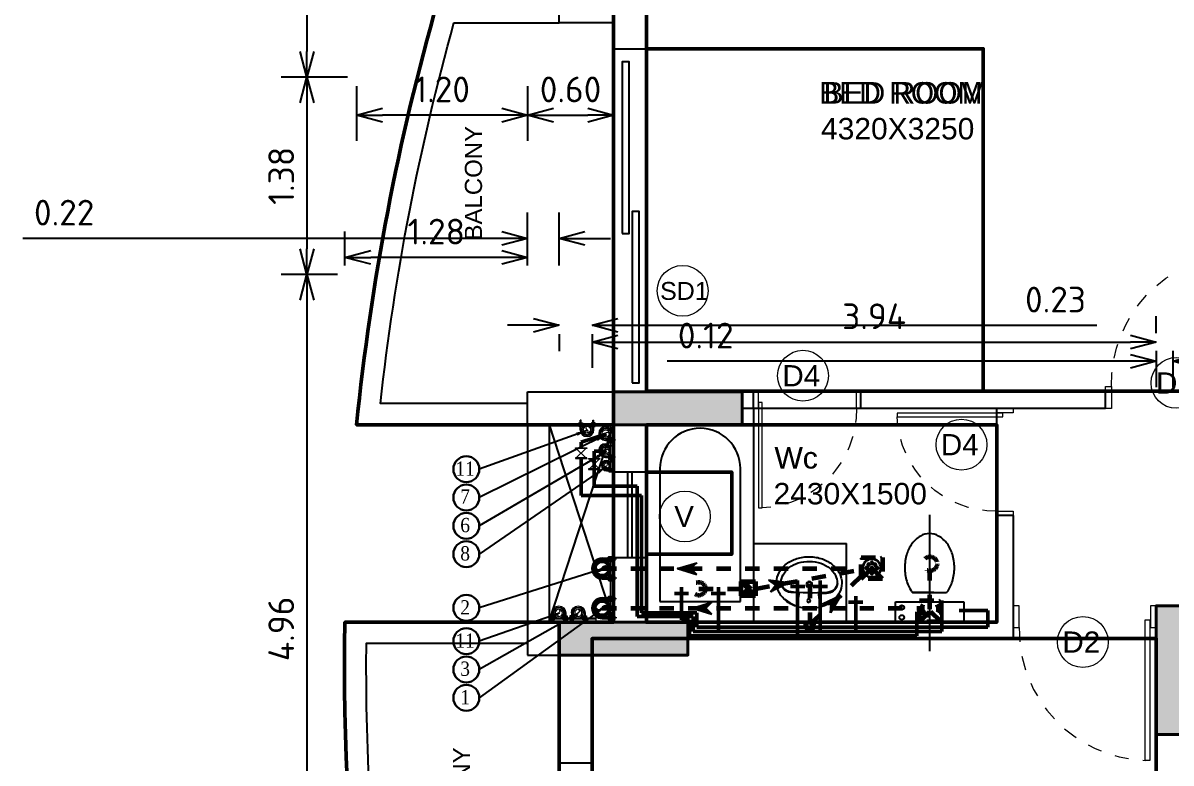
# Model space of a CAD drawing. Header units: inches. Extents: x 0 to 429, y 0 to 146.
# Drawn here: x 183.76 to 191.79, y 102.99 to 108.16 of the extents above; entities that cross this region are included whole.
import ezdxf
from ezdxf.enums import TextEntityAlignment as Align

# ---------------------------------------------------------------- set-up
doc = ezdxf.new("R2010")
doc.units = ezdxf.units.IN
doc.header["$MEASUREMENT"] = 0
doc.linetypes.add('Xr-4BHK-A-B-Ground-Sub$0$HIDDEN', pattern=[0.375, 0.25, -0.125])
doc.layers.get('DEFPOINTS').update_dxf_attribs({"lineweight": 18})
for name, color, linetype, lineweight in [('FLOOR-GROUND', 7, 'Continuous', 50), ('XR-4BHK-A-B-GROUND-SUB$0$1PL-SHAFT-PIPE-TEXT-50', 213, 'Continuous', 30), ('XR-4BHK-A-B-GROUND-SUB$0$DOOR', 34, 'Continuous', 20), ('XR-4BHK-A-B-GROUND-SUB$0$TOWER-COL', 1, 'Continuous', 40), ('XR-4BHK-A-B-GROUND-SUB$0$TOWER-COL-HATCH', 9, 'Continuous', 5)]:
    doc.layers.add(name, color=color, linetype=linetype, lineweight=lineweight)
doc.layers.add('XR-4BHK-A-B-GROUND-SUB$0$1PL-SHAFT-PIPE', color=7, linetype='Continuous')
doc.layers.add('XR-4BHK-A-B-GROUND-SUB$0$SEWERARE LINE', color=7, linetype='Continuous', lineweight=35, true_color=0xca2d12)
doc.layers.add('XR-4BHK-A-B-GROUND-SUB$0$WATER SUPPLAY', color=7, linetype='Continuous', lineweight=0, true_color=0x00f000)
doc.styles.add('Sanvi Common', font='isocpeur.ttf')
doc.styles.add('Xr-4BHK-A-B-Ground-Sub$0$$0$DIM', font='arial.ttf', dxfattribs={"height": 4})
doc.styles.add('Xr-4BHK-A-B-Ground-Sub$0$$1$Standard', font='arial.ttf')
doc.styles.add('Xr-4BHK-A-B-Ground-Sub$0$DIM', font='arial.ttf')
doc.styles.add('Xr-4BHK-A-B-Ground-Sub$0$Standard', font='ARIALN.TTF')
doc.styles.add('Xr-4BHK-A-B-Ground-Sub$0$TIMES-ROMAN', font='times.ttf', dxfattribs={"width": 0.9})
doc.styles.add('Xr-4BHK-A-B-Typical-Sub$0$DIM', font='arial.ttf')
doc.dimstyles.new('Sanvi Common', dxfattribs={"dimtxt": 0.18, "dimasz": 0.18, "dimexe": 0.18, "dimexo": 0.0625, "dimgap": 0.09, "dimtad": 1, "dimzin": 0, "dimdsep": 46, "dimtxsty": 'Sanvi Common', "dimblk": 'OPEN30', "dimcen": 0.09, "dimclrd": 68, "dimclre": 68, "dimclrt": 40, "dimadec": 0, "dimazin": 0, "dimtfac": 1, "dimtofl": 0, "dimtmove": 0, "dimatfit": 3, "dimldrblk": 'OPEN30', "dimfxl": 1, "dimtolj": 1, "dimtzin": 0, "dimarcsym": 0})
doc.dimstyles.new('Xr-4BHK-A-B-Ground-Sub$0$DIM 75', dxfattribs={"dimtxt": 75, "dimasz": 75, "dimexe": 0.18, "dimexo": 0.0625, "dimgap": 0.09, "dimtad": 0, "dimtih": 1, "dimtoh": 1, "dimdec": 0, "dimzin": 0, "dimdsep": 46, "dimtxsty": 'Xr-4BHK-A-B-Ground-Sub$0$Standard', "dimcen": 0.09, "dimclrd": 256, "dimclre": 256, "dimclrt": 256, "dimadec": 0, "dimazin": 0, "dimtfac": 1, "dimtdec": 0, "dimtofl": 0, "dimtmove": 0, "dimatfit": 3, "dimfxl": 1, "dimtolj": 1, "dimtzin": 0, "dimarcsym": 0})

# ---------------------------------------------------------------- blocks, each defined once
blk = doc.blocks.new('Xr-4BHK-A-B-Ground-Sub$0$basin6')
blk.add_lwpolyline([(285, -227, 0.120605), (265, -143, 0.10507), (202, -67, 0.088649), (113, -18, 0.079738), (1, 0, 0.079738), (-111, -18, 0.088649), (-201, -66, 0.10507), (-264, -142, 0.120605), (-285, -226, 0.120605), (-264, -310, 0.10507), (-202, -387, 0.088649), (-112, -435, 0.079738), (0, -453, 0.079738), (112, -436, 0.088649), (201, -387, 0.10507), (265, -311, 0.120605)], format="xyb", close=True)
for points in [[(-210, -80, -0.016805), (-198, -70, -0.092161), (-106, -21, -0.435128), (-100, -25), (-85, -124, -0.44775), (-92, -134, 0.015365), (-179, -141, 0.272514), (-249, -216, 0.272514)], [(210, -80, 0.016805), (198, -70, 0.092161), (107, -21, 0.435128), (100, -25), (86, -124, 0.396344), (97, -135, -0.011856), (170, -140, -0.340407), (250, -227)], [(-244, -217, 0.017243), (-245, -226, 0.120605), (-229, -292, 0.10507), (-177, -355, 0.088649), (-99, -397, 0.079738), (0, -413, 0.079738), (99, -398, 0.088649), (177, -356, 0.10507), (229, -293, 0.120605), (245, -227, 0.120605)]]:
    blk.add_lwpolyline(points, format="xyb")
for centre, radius in [((0, -69), 14.5), ((1, -209), 26.4), ((1, -209), 21)]:
    blk.add_circle(centre, radius)
for centre, radius, start, end in [((-151, -238), 95.4, 106.2953, 167.2703), ((-3, -1750), 1614, 84.2769, 96.2123), ((155, -235), 90.2, 4.8775, 88.7186)]:
    blk.add_arc(centre, radius, start, end)
blk = doc.blocks.new('Xr-4BHK-A-B-Ground-Sub$0$1111')
for p, q in [((-6719.3, 24832.2), (-6719.3, 24832.2)), ((-6770.3, 24610.7), (-7008.8, 24610.7)), ((-6918.9, 24610.7), (-6770.3, 24610.7)), ((-7128.5, 24545.5), (-7128.5, 24404.3)), ((-6650.6, 24545.5), (-7128.5, 24545.5)), ((-6650.6, 24404.3), (-6650.6, 24545.5)), ((-7128.5, 24404.3), (-6650.6, 24404.3)), ((-6849.6, 24404.3), (-6849.6, 24404.3)), ((-6703, 24404.3), (-6703, 24404.3))]:
    blk.add_line(p, q)
at = {"extrusion": (0, 0, -1)}
for centre, major_axis, ratio, start_param, end_param in [((-6859.2, 24842), (-134, 134), 1, 6.126583, 6.550859), ((-6889.6, 24895.3), (90.6, 90.6), 1, -1.303122, -0.785398), ((-6889.6, 24895.3), (-90.6, 90.6), 1, 0.785398, 1.303122), ((-6919.9, 24842), (134, 134), 1, -0.267674, 0.156602), ((-6811.4, 24807.2), (175.8, 175.8), 1, 4.219591, 4.555787), ((-6967.7, 24807.2), (-175.8, 175.8), 1, 1.727398, 2.063595), ((-6735.9, 24784.5), (231.5, 231.5), 1, 3.926991, 4.219591), ((-7043.2, 24784.5), (231.5, 231.5), 1, 0.492798, 0.785398), ((-6735.9, 24784.5), (-231.5, 231.5), 1, 5.205187, 5.497787), ((-7043.2, 24784.5), (231.5, 231.5), 1, 0.785398, 1.077998), ((-6811.4, 24761.7), (-175.8, 175.8), 1, 4.868991, 5.205187), ((-6967.7, 24761.7), (-231.2, 91.4), 0.988951, 3.056609, 3.421062), ((-6859.2, 24726.9), (-134, 134), 1, 4.837165, 4.868991), ((-6694.7, 24507), (-11.5, 11.5), 1, 3.141593, 9.424778), ((-6694.7, 24437.2), (11.5, 11.5), 1, 1.570796326805002, 7.853981633984588)]:
    blk.add_ellipse(centre, major_axis=major_axis, ratio=ratio, start_param=start_param, end_param=end_param, dxfattribs=at)
blk = doc.blocks.new('Xr-4BHK-A-B-Ground-Sub$0$d-750')
at = {"layer": 'XR-4BHK-A-B-GROUND-SUB$0$DOOR'}
for p, q in [((0, 718.7), (0, 750)), ((0, 750), (115, 750)), ((115, 750), (115, 718.7)), ((115, 718.7), (0, 718.7)), ((0, 0), (0, 31.2)), ((0, 31.2), (115, 31.2)), ((115, 31.2), (115, 0)), ((115, 0), (0, 0))]:
    blk.add_line(p, q, dxfattribs=at)
blk.add_lwpolyline([(73.9, 34.2), (811.3, 34.2), (811.3, 59.2), (73.9, 59.2)], close=True, dxfattribs=at)
at = {"layer": 'XR-4BHK-A-B-GROUND-SUB$0$DOOR', "color": 8, "linetype": 'Xr-4BHK-A-B-Ground-Sub$0$HIDDEN', "extrusion": (0, 0, -1)}
blk.add_ellipse((125, 31.2), major_axis=(218.4, 652.1), ratio=0.99874, start_param=-0.33813, end_param=1.207251, dxfattribs=at)
blk = doc.blocks.new('Xr-4BHK-A-B-Ground-Sub$0$REV.CO.')
at = {"layer": 'XR-4BHK-A-B-GROUND-SUB$0$TOWER-COL-HATCH'}
for points in [[(451646.1, 14725.2), (451416.1, 14725.2), (451416.1, 15625.7), (451646.1, 15625.7)], [(448141.6, 15070.2), (448141.6, 14840.2), (447241.1, 14840.2), (447241.1, 15070.2)], [(448521.1, 13460.2), (447621.1, 13460.2), (447621.1, 13230.2), (448521.1, 13230.2)]]:
    blk.add_hatch(color=256, dxfattribs=at).paths.add_polyline_path(points)
at = {"layer": 'XR-4BHK-A-B-GROUND-SUB$0$TOWER-COL'}
for points in [[(451646.1, 15625.7), (451416.1, 15625.7), (451416.1, 14725.2), (451646.1, 14725.2)], [(447241.1, 15070.2), (447241.1, 14840.2), (448141.6, 14840.2), (448141.6, 15070.2)], [(447621.1, 13460.2), (447621.1, 13230.2), (448521.1, 13230.2), (448521.1, 13460.2)]]:
    blk.add_lwpolyline(points, close=True, dxfattribs=at)
blk = doc.blocks.new('Xr-4BHK-A-B-Ground-Sub$0$$0$DOOR NO')
at = {"lineweight": 0}
blk.add_circle((0, 0), 10, dxfattribs=at)
at = {"style": 'Xr-4BHK-A-B-Ground-Sub$0$$0$DIM'}
blk.add_attdef('X1', text='', height=9, dxfattribs=at).set_placement((0, 0), align=Align.MIDDLE_CENTER)
blk = doc.blocks.new('_Open30')
at = {"color": 0, "linetype": 'ByBlock', "lineweight": -2}
for p, q in [((-1, 0.268), (0, 0)), ((0, 0), (-1, -0.268)), ((0, 0), (-1, 0))]:
    blk.add_line(p, q, dxfattribs=at)
blk = doc.blocks.new('*D47')
at = {"color": 68, "lineweight": -2, "transparency": 16777216}
for p, q in [((187.3303, 106.046), (187.1503, 106.046)), ((187.9203, 106.046), (191.2683, 106.046)), ((187.5103, 105.9846), (187.5103, 105.866)), ((187.7403, 105.9846), (187.7403, 105.866))]:
    blk.add_line(p, q, dxfattribs=at)
at = {"layer": 'DEFPOINTS', "color": 0, "transparency": 16777216}
for p in [(187.5103, 106.0471), (187.7403, 106.0471), (187.7403, 106.046)]:
    blk.add_point(p, dxfattribs=at)
at = {"color": 68, "lineweight": -2, "transparency": 16777216, "xscale": 0.18, "yscale": 0.18, "zscale": 0.18}
blk.add_blockref('_Open30', (187.5103, 106.046), dxfattribs=at)
at = {"color": 68, "lineweight": -2, "transparency": 16777216, "xscale": 0.18, "yscale": 0.18, "zscale": 0.18, "rotation": 180}
blk.add_blockref('_Open30', (187.7403, 106.046), dxfattribs=at)
at = {"color": 40, "transparency": 16777216, "insert": (190.9803, 106.226), "char_height": 0.18, "attachment_point": 5, "style": 'Sanvi Common'}
blk.add_mtext('\\A1;0.23', dxfattribs=at)
blk = doc.blocks.new('*D48')
at = {"color": 68, "lineweight": -2, "transparency": 16777216}
for p, q in [((191.6853, 105.9914), (191.6853, 106.1089)), ((187.7403, 105.9846), (187.7403, 105.7489)), ((187.9203, 105.9289), (191.5053, 105.9289))]:
    blk.add_line(p, q, dxfattribs=at)
at = {"layer": 'DEFPOINTS', "color": 0, "transparency": 16777216}
for p in [(187.7403, 106.0471), (191.6853, 105.9289), (191.6853, 105.9289)]:
    blk.add_point(p, dxfattribs=at)
at = {"color": 68, "lineweight": -2, "transparency": 16777216, "xscale": 0.18, "yscale": 0.18, "zscale": 0.18, "rotation": 180}
blk.add_blockref('_Open30', (187.7403, 105.9289), dxfattribs=at)
at = {"color": 68, "lineweight": -2, "transparency": 16777216, "xscale": 0.18, "yscale": 0.18, "zscale": 0.18}
blk.add_blockref('_Open30', (191.6853, 105.9289), dxfattribs=at)
at = {"color": 40, "transparency": 16777216, "insert": (189.7128, 106.1089), "char_height": 0.18, "attachment_point": 5, "style": 'Sanvi Common'}
blk.add_mtext('\\A1;3.94', dxfattribs=at)
blk = doc.blocks.new('*D49')
at = {"color": 68, "lineweight": -2, "transparency": 16777216}
for p, q in [((191.6853, 105.8664), (191.6853, 105.6142)), ((191.8003, 105.8664), (191.8003, 105.6142)), ((191.5053, 105.7942), (188.2653, 105.7942)), ((191.9803, 105.7942), (192.1603, 105.7942))]:
    blk.add_line(p, q, dxfattribs=at)
at = {"layer": 'DEFPOINTS', "color": 0, "transparency": 16777216}
for p in [(191.6853, 105.9289), (191.8003, 105.9289), (191.8003, 105.7942)]:
    blk.add_point(p, dxfattribs=at)
at = {"color": 68, "lineweight": -2, "transparency": 16777216, "xscale": 0.18, "yscale": 0.18, "zscale": 0.18}
blk.add_blockref('_Open30', (191.6853, 105.7942), dxfattribs=at)
at = {"color": 68, "lineweight": -2, "transparency": 16777216, "xscale": 0.18, "yscale": 0.18, "zscale": 0.18, "rotation": 180}
blk.add_blockref('_Open30', (191.8003, 105.7942), dxfattribs=at)
at = {"color": 40, "transparency": 16777216, "insert": (188.5353, 105.9742), "char_height": 0.18, "attachment_point": 5, "style": 'Sanvi Common'}
blk.add_mtext('\\A1;0.12', dxfattribs=at)
blk = doc.blocks.new('*D71')
at = {"color": 68, "lineweight": -2, "transparency": 16777216}
for p, q in [((186.5988, 110.7415), (185.5678, 110.7415)), ((185.7478, 110.5615), (185.7478, 107.9615)), ((186.0322, 107.7815), (185.5678, 107.7815))]:
    blk.add_line(p, q, dxfattribs=at)
at = {"layer": 'DEFPOINTS', "color": 0, "transparency": 16777216}
for p in [(186.6613, 110.7415), (185.7478, 107.7815), (186.0947, 107.7815)]:
    blk.add_point(p, dxfattribs=at)
at = {"color": 68, "lineweight": -2, "transparency": 16777216, "xscale": 0.18, "yscale": 0.18, "zscale": 0.18}
for p, rotation in [((185.7478, 110.7415), 90), ((185.7478, 107.7815), 270)]:
    blk.add_blockref('_Open30', p, dxfattribs=dict(at, rotation=rotation))
at = {"color": 40, "transparency": 16777216, "insert": (185.5678, 109.2615), "char_height": 0.18, "attachment_point": 5, "rotation": 90, "style": 'Sanvi Common'}
blk.add_mtext('\\A1;2.96', dxfattribs=at)
blk = doc.blocks.new('*D72')
at = {"color": 68, "lineweight": -2, "transparency": 16777216}
for p, q in [((186.0322, 107.7815), (185.5678, 107.7815)), ((185.7478, 107.6015), (185.7478, 106.5815)), ((185.9616, 106.4015), (185.5678, 106.4015))]:
    blk.add_line(p, q, dxfattribs=at)
at = {"layer": 'DEFPOINTS', "color": 0, "transparency": 16777216}
for p in [(186.0947, 107.7815), (185.7478, 106.4015), (186.0241, 106.4015)]:
    blk.add_point(p, dxfattribs=at)
at = {"color": 68, "lineweight": -2, "transparency": 16777216, "xscale": 0.18, "yscale": 0.18, "zscale": 0.18}
for p, rotation in [((185.7478, 107.7815), 90), ((185.7478, 106.4015), 270)]:
    blk.add_blockref('_Open30', p, dxfattribs=dict(at, rotation=rotation))
at = {"color": 40, "transparency": 16777216, "insert": (185.5678, 107.0915), "char_height": 0.18, "attachment_point": 5, "rotation": 90, "style": 'Sanvi Common'}
blk.add_mtext('\\A1;1.38', dxfattribs=at)
blk = doc.blocks.new('*D73')
at = {"color": 68, "lineweight": -2, "transparency": 16777216}
for p, q in [((185.9616, 106.4015), (185.5678, 106.4015)), ((185.7478, 106.2215), (185.7478, 101.625)), ((186.5988, 101.445), (185.5678, 101.445))]:
    blk.add_line(p, q, dxfattribs=at)
at = {"layer": 'DEFPOINTS', "color": 0, "transparency": 16777216}
for p in [(186.0241, 106.4015), (185.7478, 101.445), (186.6613, 101.445)]:
    blk.add_point(p, dxfattribs=at)
at = {"color": 68, "lineweight": -2, "transparency": 16777216, "xscale": 0.18, "yscale": 0.18, "zscale": 0.18}
for p, rotation in [((185.7478, 106.4015), 90), ((185.7478, 101.445), 270)]:
    blk.add_blockref('_Open30', p, dxfattribs=dict(at, rotation=rotation))
at = {"color": 40, "transparency": 16777216, "insert": (185.5678, 103.9232), "char_height": 0.18, "attachment_point": 5, "rotation": 90, "style": 'Sanvi Common'}
blk.add_mtext('\\A1;4.96', dxfattribs=at)
blk = doc.blocks.new('*D74')
at = {"color": 68, "lineweight": -2, "transparency": 16777216}
for p, q in [((186.0947, 107.719), (186.0947, 107.3354)), ((187.2903, 107.719), (187.2903, 107.3354)), ((187.1103, 107.5154), (186.2747, 107.5154))]:
    blk.add_line(p, q, dxfattribs=at)
at = {"layer": 'DEFPOINTS', "color": 0, "transparency": 16777216}
for p in [(186.0947, 107.7815), (187.2903, 107.7815), (186.0947, 107.5154)]:
    blk.add_point(p, dxfattribs=at)
at = {"color": 68, "lineweight": -2, "transparency": 16777216, "xscale": 0.18, "yscale": 0.18, "zscale": 0.18, "rotation": 180}
blk.add_blockref('_Open30', (186.0947, 107.5154), dxfattribs=at)
at = {"color": 68, "lineweight": -2, "transparency": 16777216, "xscale": 0.18, "yscale": 0.18, "zscale": 0.18}
blk.add_blockref('_Open30', (187.2903, 107.5154), dxfattribs=at)
at = {"color": 40, "transparency": 16777216, "insert": (186.6925, 107.6954), "char_height": 0.18, "attachment_point": 5, "style": 'Sanvi Common'}
blk.add_mtext('\\A1;1.20', dxfattribs=at)
blk = doc.blocks.new('*D77')
at = {"color": 68, "lineweight": -2, "transparency": 16777216}
for p, q in [((187.2903, 107.719), (187.2903, 107.3354)), ((187.8903, 107.554), (187.8903, 107.3354)), ((187.4703, 107.5154), (187.7103, 107.5154))]:
    blk.add_line(p, q, dxfattribs=at)
at = {"layer": 'DEFPOINTS', "color": 0, "transparency": 16777216}
for p in [(187.2903, 107.7815), (187.8903, 107.6165), (187.8903, 107.5154)]:
    blk.add_point(p, dxfattribs=at)
at = {"color": 68, "lineweight": -2, "transparency": 16777216, "xscale": 0.18, "yscale": 0.18, "zscale": 0.18, "rotation": 180}
blk.add_blockref('_Open30', (187.2903, 107.5154), dxfattribs=at)
at = {"color": 68, "lineweight": -2, "transparency": 16777216, "xscale": 0.18, "yscale": 0.18, "zscale": 0.18}
blk.add_blockref('_Open30', (187.8903, 107.5154), dxfattribs=at)
at = {"color": 40, "transparency": 16777216, "insert": (187.5903, 107.6954), "char_height": 0.18, "attachment_point": 5, "style": 'Sanvi Common'}
blk.add_mtext('\\A1;0.60', dxfattribs=at)
blk = doc.blocks.new('*D78')
at = {"color": 68, "lineweight": -2, "transparency": 16777216}
for p, q in [((187.2903, 106.464), (187.2903, 106.834)), ((187.5103, 106.464), (187.5103, 106.834)), ((187.1103, 106.654), (183.7623, 106.654)), ((187.6903, 106.654), (187.8703, 106.654))]:
    blk.add_line(p, q, dxfattribs=at)
at = {"layer": 'DEFPOINTS', "color": 0, "transparency": 16777216}
for p in [(187.2903, 106.654), (187.2903, 106.4015), (187.5103, 106.4015)]:
    blk.add_point(p, dxfattribs=at)
at = {"color": 68, "lineweight": -2, "transparency": 16777216, "xscale": 0.18, "yscale": 0.18, "zscale": 0.18}
blk.add_blockref('_Open30', (187.2903, 106.654), dxfattribs=at)
at = {"color": 68, "lineweight": -2, "transparency": 16777216, "xscale": 0.18, "yscale": 0.18, "zscale": 0.18, "rotation": 180}
blk.add_blockref('_Open30', (187.5103, 106.654), dxfattribs=at)
at = {"color": 40, "transparency": 16777216, "insert": (184.0503, 106.834), "char_height": 0.18, "attachment_point": 5, "style": 'Sanvi Common'}
blk.add_mtext('\\A1;0.22', dxfattribs=at)
blk = doc.blocks.new('*D79')
at = {"color": 68, "lineweight": -2, "transparency": 16777216}
for p, q in [((186.0131, 106.464), (186.0131, 106.7013)), ((187.2903, 106.464), (187.2903, 106.7013)), ((187.1103, 106.5213), (186.1931, 106.5213))]:
    blk.add_line(p, q, dxfattribs=at)
at = {"layer": 'DEFPOINTS', "color": 0, "transparency": 16777216}
for p in [(186.0131, 106.5213), (186.0131, 106.4015), (187.2903, 106.4015)]:
    blk.add_point(p, dxfattribs=at)
at = {"color": 68, "lineweight": -2, "transparency": 16777216, "xscale": 0.18, "yscale": 0.18, "zscale": 0.18, "rotation": 180}
blk.add_blockref('_Open30', (186.0131, 106.5213), dxfattribs=at)
at = {"color": 68, "lineweight": -2, "transparency": 16777216, "xscale": 0.18, "yscale": 0.18, "zscale": 0.18}
blk.add_blockref('_Open30', (187.2903, 106.5213), dxfattribs=at)
at = {"color": 40, "transparency": 16777216, "insert": (186.6517, 106.7013), "char_height": 0.18, "attachment_point": 5, "style": 'Sanvi Common'}
blk.add_mtext('\\A1;1.28', dxfattribs=at)
blk = doc.blocks.new('Xr-4BHK-A-B-Ground-Sub$0$CI100')
at = {"layer": 'XR-4BHK-A-B-GROUND-SUB$0$SEWERARE LINE', "ltscale": 100}
for p, q in [((-78.9, 0), (-78.9, 11.5)), ((-74, 60.7), (-74, 11.5)), ((-66, 60.7), (-66, 11.5)), ((-61.1, 0), (-61.1, 11.5)), ((61.1, 0), (61.1, 11.5)), ((66, 60.7), (66, 11.5)), ((74, 60.7), (74, 11.5)), ((78.9, 0), (78.9, 11.5)), ((-78.9, -15.5), (-78.9, -4)), ((-74, 0), (-74, -4)), ((-74, -15.5), (-74, -37.3)), ((-74, -16.8), (-74, -37.3)), ((-66, -37.3), (-74, -37.3)), ((-66, 0), (-66, -4)), ((-66, -15.5), (-66, -37.3)), ((-66, -16.8), (-66, -37.3)), ((-61.1, -15.5), (-61.1, -4)), ((61.1, -15.5), (61.1, -4)), ((66, 0), (66, -4)), ((66, -15.5), (66, -37.3)), ((66, -16.8), (66, -37.3)), ((66, -37.3), (74, -37.3)), ((74, 0), (74, -4)), ((74, -15.5), (74, -37.3)), ((74, -16.8), (74, -37.3)), ((78.9, -15.5), (78.9, -4))]:
    blk.add_line(p, q, dxfattribs=at)
for points in [[(-85.4, 0), (-54.6, 0), (-54.6, 11.5), (-85.4, 11.5)], [(85.4, 0), (54.6, 0), (54.6, 11.5), (85.4, 11.5)], [(-85.4, -15.5), (-54.6, -15.5), (-54.6, -4), (-85.4, -4)], [(85.4, -15.5), (54.6, -15.5), (54.6, -4), (85.4, -4)]]:
    blk.add_lwpolyline(points, close=True, dxfattribs=at)
for radius in [60.7, 50]:
    blk.add_circle((0, 60.7), radius, dxfattribs=at)
for centre, radius, start, end in [((0, 60.7), 74, 0, 180), ((0, 60.7), 66, 0, 180), ((13.9, 85.7), 28.6, 119.0199, 240.9801), ((-13.9, 35.7), 28.6, 299.0199, 60.9801)]:
    blk.add_arc(centre, radius, start, end, dxfattribs=at)
blk = doc.blocks.new('Xr-4BHK-A-B-Ground-Sub$0$CI50')
at = {"ltscale": 100}
for p, q in [((-53.2, 2), (-53.2, 13.5)), ((-48.3, 35), (-48.3, 13.5)), ((-48.3, 2), (-48.3, -2)), ((-40.3, 35), (-40.3, 13.5)), ((-40.3, 2), (-40.3, -2)), ((-35.4, 2), (-35.4, 13.5)), ((35.4, 2), (35.4, 13.5)), ((40.3, 35), (40.3, 13.5)), ((40.3, 2), (40.3, -2)), ((48.3, 35), (48.3, 13.5)), ((48.3, 2), (48.3, -2)), ((53.2, 2), (53.2, 13.5)), ((-53.2, -13.5), (-53.2, -2)), ((-48.3, -13.5), (-48.3, -30.6)), ((-48.3, -14.8), (-48.3, -30.6)), ((-40.3, -30.6), (-48.3, -30.6)), ((-40.3, -13.5), (-40.3, -30.6)), ((-40.3, -14.8), (-40.3, -30.6)), ((-35.4, -13.5), (-35.4, -2)), ((35.4, -13.5), (35.4, -2)), ((40.3, -13.5), (40.3, -30.6)), ((40.3, -14.8), (40.3, -30.6)), ((40.3, -30.6), (48.3, -30.6)), ((48.3, -13.5), (48.3, -30.6)), ((48.3, -14.8), (48.3, -30.6)), ((53.2, -13.5), (53.2, -2))]:
    blk.add_line(p, q, dxfattribs=at)
for points in [[(-57.9, 2), (-30.9, 2), (-30.9, 13.5), (-57.9, 13.5)], [(57.9, 2), (30.9, 2), (30.9, 13.5), (57.9, 13.5)], [(-57.9, -13.5), (-30.9, -13.5), (-30.9, -2), (-57.9, -2)], [(57.9, -13.5), (30.9, -13.5), (30.9, -2), (57.9, -2)]]:
    blk.add_lwpolyline(points, close=True, dxfattribs=at)
for radius in [35, 25]:
    blk.add_circle((0, 35), radius, dxfattribs=at)
for centre, radius, start, end in [((0, 35), 48.3, 0, 180), ((0, 35), 40.3, 360, 180), ((6.9, 47.5), 14.3, 119.0199, 240.9801), ((-6.9, 22.5), 14.3, 299.0199, 60.9801)]:
    blk.add_arc(centre, radius, start, end, dxfattribs=at)
blk = doc.blocks.new('Xr-4BHK-A-B-Ground-Sub$0$FT 100')
at = {"linetype": 'Continuous'}
blk.add_ellipse((0, 0), major_axis=(63.4, -2.9), ratio=1, start_param=0.046079, end_param=6.329264, dxfattribs=at)
for centre in [(-36.7, 0), (-23.3, 23.3), (0, 35.4), (0, 0), (23.3, 23.3), (36.7, 0), (-23.3, -23.3), (0, -35.4), (23.3, -23.3)]:
    blk.add_ellipse(centre, major_axis=(7.97, 0), ratio=1)
blk = doc.blocks.new('Xr-4BHK-A-B-Ground-Sub$0$A6')
at = {"linetype": 'Continuous', "lineweight": -3}
h = blk.add_hatch(dxfattribs=at)
h.set_pattern_fill('ANSI31', color=8, scale=51.850019, angle=269.98621, style=0)
h.set_pattern_definition([(314.9862146, (-3558.9815, 121585.5365), (4.58404006, 4.58183475), [])])
h.paths.add_polyline_path([(-42.5, 41.5), (0, 0), (-42.5, -41.5), (91.7, 0)])
for p, q in [((-42.5, 41.5), (0, 0)), ((91.7, 0), (-42.5, 41.5)), ((-42.5, -41.5), (0, 0)), ((0, 0), (91.7, 0)), ((91.7, 0), (-42.5, -41.5))]:
    blk.add_line(p, q, dxfattribs=at)
blk = doc.blocks.new('Xr-4BHK-A-B-Ground-Sub$0$P-VALVE')
at = {"linetype": 'Continuous'}
for p, q in [((-19.7, 19), (19.7, 19)), ((-19.7, 16.4), (-19.7, 19)), ((19.7, 16.4), (-19.7, 16.4)), ((-17, -16.4), (17, 16.4)), ((-17, 16.4), (17, -16.4)), ((19.7, 19), (19.7, 16.4)), ((19.7, -16.4), (-19.7, -16.4)), ((-19.7, -16.4), (-19.7, -19)), ((-19.7, -19), (19.7, -19)), ((19.7, -19), (19.7, -16.4))]:
    blk.add_line(p, q, dxfattribs=at)
blk = doc.blocks.new('Xr-4BHK-A-B-Ground-Sub$0$A$C14D55273')
at = {"layer": 'XR-4BHK-A-B-GROUND-SUB$0$WATER SUPPLAY', "lineweight": 50}
for p, q in [((2500.6, -5764.5), (911.9, -5764.5)), ((911.9, -5875.1), (911.9, -5764.5)), ((1666.7, -6151.4), (1666.7, -5764.5)), ((2500.6, -5933.3), (2500.6, -5764.5)), ((2675.9, -5794.5), (936.9, -5794.5)), ((936.9, -5900.1), (936.9, -5794.5)), ((2997.9, -5824.5), (961.9, -5824.5)), ((961.9, -5925.1), (961.9, -5824.5)), ((1113.3, -6103.5), (1113.3, -5794.5)), ((1825.5, -6151.4), (1825.5, -5794.5)), ((2073.9, -6041.3), (2073.9, -5794.5)), ((2675.9, -5933.3), (2675.9, -5794.5)), ((2997.9, -5942.1), (2997.9, -5824.5)), ((545.4, -5900.1), (936.9, -5900.1)), ((545.4, -5900.1), (545.4, -6810.3)), ((575.4, -5925.1), (961.9, -5925.1)), ((575.4, -5925.1), (575.4, -6744.7)), ((855.7, -5875.1), (911.9, -5875.1)), ((855.7, -6103.5), (855.7, -5875.1)), ((2023.9, -5998.8), (2123.9, -5998.8)), ((2796.7, -5942.1), (2997.9, -5942.1)), ((805.7, -6061), (905.7, -6061)), ((1063.3, -6061), (1163.3, -6061)), ((1616.7, -6108.9), (1716.7, -6108.9)), ((1775.5, -6108.9), (1875.5, -6108.9)), ((153.3, -7008.9), (153.3, -6744.7)), ((153.3, -6744.7), (575.4, -6744.7)), ((245.4, -7056.3), (245.4, -6810.3)), ((245.4, -6810.3), (545.4, -6810.3)), ((327, -7056.3), (245.4, -7056.3)), ((153.3, -7074.6), (153.3, -7118.7)), ((327, -7173.3), (153.3, -7118.7))]:
    blk.add_line(p, q, dxfattribs=at)
at = {"layer": 'XR-4BHK-A-B-GROUND-SUB$0$WATER SUPPLAY', "lineweight": 50, "xscale": 2.000000000000041, "yscale": 2.000000000000041, "zscale": 2.000000000000041, "rotation": 1.157805443229762e-05}
for p in [(245.4, -6965.7), (153.3, -7041.7)]:
    blk.add_blockref('Xr-4BHK-A-B-Ground-Sub$0$P-VALVE', p, dxfattribs=at)
blk = doc.blocks.new('Xr-4BHK-A-B-Ground-Sub$0$A$C2521575D')
at = {"layer": 'XR-4BHK-A-B-GROUND-SUB$0$1PL-SHAFT-PIPE-TEXT-50'}
for centre in [(135.5, 6748.8), (135.5, 6550.8), (135.5, 6352.9), (135.5, 6154.9), (135.5, 5779.1), (135.5, 5546.5), (135.5, 5348.5), (135.5, 5150.5)]:
    blk.add_circle(centre, 90.6, dxfattribs=at)
at = {"layer": 'XR-4BHK-A-B-GROUND-SUB$0$SEWERARE LINE', "linetype": 'Xr-4BHK-A-B-Ground-Sub$0$HIDDEN', "lineweight": 60, "ltscale": 200}
for p, q in [((2895, 5982.5), (3045, 6132.5)), ((3045, 5982.5), (2895, 6132.5)), ((1085.1, 6053.6), (2906.7, 6053.6)), ((2156.2, 5913.2), (2907, 6049.9)), ((2536.3, 5663.1, 0), (2918, 6021, 0)), ((3376.6, 5770.2, 0), (3376.6, 6037.7, 0)), ((2056.2, 5863.2), (2156.2, 5963.2)), ((2156.2, 5863.2), (2056.2, 5963.2)), ((2536.3, 5947.1), (2536.3, 5663.1, 0)), ((1760.8, 5913.2), (2076.6, 5913.2)), ((3303.7, 5681.8), (3453.7, 5831.8)), ((3453.7, 5681.8), (3303.7, 5831.8)), ((1085.2, 5776.4), (3317.4, 5776.4))]:
    blk.add_line(p, q, dxfattribs=at)
for points in [[(2895, 6132.5), (3045, 6132.5), (3045, 5982.5), (2895, 5982.5)], [(2056.2, 5963.2), (2156.2, 5963.2), (2156.2, 5863.2), (2056.2, 5863.2)], [(3303.7, 5831.8), (3453.7, 5831.8), (3453.7, 5681.8), (3303.7, 5681.8)]]:
    blk.add_lwpolyline(points, close=True, dxfattribs=at)
for centre, radius in [((3376.6, 6087.7, 0), 50), ((1760.8, 5913.2), 46.6)]:
    blk.add_circle(centre, radius, dxfattribs=at)
for centre, radius, start, end in [((2082.1, 5913.2), 30, 236.44269, 123.55731), ((2076.6, 5913.2), 27.3, 246.0932, 113.9068), ((3376.6, 5770.2, 0), 60, 146.44269, 33.55731), ((3376.6, 5781.2, 0), 54.7, 156.0932, 23.9068), ((2536.3, 5657.6, 0), 30, 146.44269, 33.55731), ((2536.3, 5663.1, 0), 27.3, 156.0932, 23.9068)]:
    blk.add_arc(centre, radius, start, end, dxfattribs=at)
at = {"layer": 'XR-4BHK-A-B-GROUND-SUB$0$WATER SUPPLAY'}
for p, q in [((1146, 6732.2), (1146, 7062.3)), ((1146, 5682.3), (1145.9, 6132.3)), ((717, 5703.3), (1044, 5703.3))]:
    blk.add_line(p, q, dxfattribs=at)
for points in [[(1167, 6732.2), (1167, 7062.3), (1142, 7062.3), (1142, 6732.2)], [(1167, 5682.3), (1167, 6132.3), (1141.9, 6132.3), (1142, 5682.3)], [(717, 5682.3), (1044, 5682.3), (1044, 5707.3), (717, 5707.3)]]:
    blk.add_lwpolyline(points, close=True, dxfattribs=at)
at = {"layer": 'XR-4BHK-A-B-GROUND-SUB$0$1PL-SHAFT-PIPE', "xscale": 0.9405000000115251, "yscale": 0.9405000000115251, "zscale": 0.9405000000115251, "rotation": 90}
for p in [(1142.2, 6054.4), (1142.2, 5777.1)]:
    blk.add_blockref('Xr-4BHK-A-B-Ground-Sub$0$CI100', p, dxfattribs=at)
at = {"layer": 'XR-4BHK-A-B-GROUND-SUB$0$SEWERARE LINE', "linetype": 'Xr-4BHK-A-B-Ground-Sub$0$HIDDEN', "lineweight": 60, "ltscale": 200, "xscale": -1, "rotation": 270}
blk.add_blockref('Xr-4BHK-A-B-Ground-Sub$0$FT 100', (2970, 6057.5), dxfattribs=at)
at = {"layer": 'XR-4BHK-A-B-GROUND-SUB$0$SEWERARE LINE', "linetype": 'Xr-4BHK-A-B-Ground-Sub$0$HIDDEN', "lineweight": 60, "ltscale": 200, "extrusion": (-2.61037e-11, 1.64894e-08, 1), "xscale": -1, "rotation": 0.0770337364658058}
for p in [(1703.2, 6053.7, 0), (1809, 5776.5, 0)]:
    blk.add_blockref('Xr-4BHK-A-B-Ground-Sub$0$A6', p, dxfattribs=at)
at = {"layer": 'XR-4BHK-A-B-GROUND-SUB$0$SEWERARE LINE', "linetype": 'Xr-4BHK-A-B-Ground-Sub$0$HIDDEN', "lineweight": 60, "ltscale": 200, "extrusion": (2.95467e-09, -1.62226e-08, 1), "xscale": -0.9999999999999984, "rotation": 190.3088502688377}
blk.add_blockref('Xr-4BHK-A-B-Ground-Sub$0$A6', (2296.8, 5938.8, 0), dxfattribs=at)
at = {"layer": 'XR-4BHK-A-B-GROUND-SUB$0$SEWERARE LINE', "linetype": 'Xr-4BHK-A-B-Ground-Sub$0$HIDDEN', "lineweight": 60, "ltscale": 200, "extrusion": (1.11485e-08, -1.21496e-08, 1), "xscale": -1, "rotation": 222.5258696810216}
blk.add_blockref('Xr-4BHK-A-B-Ground-Sub$0$A6', (2685.3, 5804.2, 0), dxfattribs=at)
at = {"layer": 'XR-4BHK-A-B-GROUND-SUB$0$WATER SUPPLAY', "xscale": -1, "rotation": 180}
blk.add_blockref('Xr-4BHK-A-B-Ground-Sub$0$A$C14D55273', (783.9, -180.6), dxfattribs=at)
at = {"layer": 'XR-4BHK-A-B-GROUND-SUB$0$WATER SUPPLAY'}
for p, rotation in [((979, 7060.1), 180), ((1144, 6998.6), 90), ((1142.5, 6878.8), 90)]:
    blk.add_blockref('Xr-4BHK-A-B-Ground-Sub$0$CI50', p, dxfattribs=dict(at, rotation=rotation))
at = {"layer": 'XR-4BHK-A-B-GROUND-SUB$0$WATER SUPPLAY', "xscale": 0.75, "yscale": 0.75, "zscale": 0.75, "rotation": 90}
blk.add_blockref('Xr-4BHK-A-B-Ground-Sub$0$CI50', (1142, 6774.1), dxfattribs=at)
at = {"layer": 'XR-4BHK-A-B-GROUND-SUB$0$WATER SUPPLAY', "xscale": -1}
for p in [(782.2, 5709.3), (917.9, 5709.3)]:
    blk.add_blockref('Xr-4BHK-A-B-Ground-Sub$0$CI50', p, dxfattribs=at)
at = {"layer": 'XR-4BHK-A-B-GROUND-SUB$0$1PL-SHAFT-PIPE-TEXT-50', "style": 'Xr-4BHK-A-B-Ground-Sub$0$TIMES-ROMAN', "width": 0.9}
for s, p in [('11', (126.9, 6702.7)), ('7', (126.9, 6508.7)), ('6', (126.9, 6308.4)), ('8', (126.9, 6110.5)), ('2', (126.9, 5732.9)), ('11', (126.9, 5500.3)), ('3', (126.9, 5304.1)), ('1', (126.9, 5104.4))]:
    blk.add_text(s, height=100, rotation=359.99997, dxfattribs=at).set_placement(p, align=Align.CENTER)
at = {"layer": 'XR-4BHK-A-B-GROUND-SUB$0$1PL-SHAFT-PIPE-TEXT-50'}
for points in [[(979, 7019.6), (226.1, 6748.8)], [(1115.7, 6990.4), (226.1, 6550.8)], [(1115.7, 6873.3), (226.1, 6352.9)], [(1115.7, 6768.6), (226.1, 6154.9)], [(1086.8, 6052.3), (226.1, 5779.1)], [(1085.2, 5771.6), (226.1, 5150.5)], [(786.8, 5741.5), (226.1, 5546.5)], [(917.9, 5738.8), (226.1, 5348.5)]]:
    blk.add_leader(points, dimstyle='Xr-4BHK-A-B-Ground-Sub$0$DIM 75', dxfattribs=at)

msp = doc.modelspace()

# ---------------------------------------------------------------- linework, layer by layer
for p, q in [((187.5103, 108.1602), (187.5103, 109.0602)), ((188.1203, 107.9802), (188.1203, 108.8302)), ((187.8903, 108.1602), (187.5103, 108.1602)), ((187.8903, 108.1602), (187.8903, 107.9802)), ((187.8903, 107.9802), (188.1203, 107.9802)), ((187.8903, 107.9802), (187.8903, 105.5802)), ((188.1203, 107.9802), (188.1203, 105.5852)), ((187.2903, 105.3502), (187.2903, 105.5802)), ((188.8698, 105.5802), (188.7907, 105.5802)), ((188.8698, 105.4652), (188.8698, 105.5802)), ((189.6198, 105.4652), (189.6198, 105.5802)), ((191.3303, 105.5802), (189.6198, 105.5802)), ((191.3303, 105.4652), (191.3303, 105.5802)), ((188.8698, 105.4652), (188.7907, 105.4652)), ((189.6198, 105.4652), (188.8698, 105.4652)), ((188.8698, 105.4652), (188.8698, 103.9702)), ((191.3303, 105.4652), (189.6198, 105.4652)), ((190.5703, 104.7152), (190.5703, 105.4652)), ((187.2903, 105.3502), (187.2903, 103.9702)), ((187.4403, 105.3502), (187.8903, 103.9702)), ((187.4403, 103.9752), (187.8903, 105.3502)), ((187.4403, 105.3502), (187.4403, 103.9702)), ((187.8903, 105.3502), (187.8903, 105.0202)), ((188.1203, 105.3503), (188.1203, 105.0202)), ((187.8903, 104.4202), (187.8903, 105.0202)), ((188.1203, 105.0202), (187.8903, 105.0202)), ((187.9903, 104.4202), (187.9903, 105.0202)), ((188.0203, 104.4202), (188.0203, 105.0202)), ((188.1203, 104.4202), (188.1203, 105.0202)), ((188.2151, 105.0446), (188.2151, 104.1151)), ((188.7778, 104.1151), (188.7778, 105.0446)), ((190.1003, 104.7206), (190.1003, 103.7684)), ((190.6853, 104.7156), (190.5703, 104.7156)), ((190.5703, 104.7156), (190.5703, 103.9702)), ((190.6853, 104.7156), (190.6853, 103.8552)), ((188.8698, 104.5202), (189.5198, 104.5202)), ((189.5198, 103.9702), (189.5198, 104.5202)), ((188.1203, 104.4202), (187.8903, 104.4202)), ((187.8903, 104.4202), (187.8903, 103.9702)), ((188.1203, 104.4202), (188.1203, 103.9702)), ((188.3677, 104.0268), (188.3677, 104.1961)), ((188.6252, 104.0268), (188.6252, 104.1961)), ((188.2151, 104.1151), (188.7778, 104.1151)), ((188.3208, 104.1716), (188.4147, 104.1716)), ((188.6721, 104.1716), (188.5782, 104.1716)), ((191.6853, 100.5852), (191.6853, 104.0852)), ((195.0703, 104.0852), (191.6853, 104.0852)), ((187.5103, 103.9702), (187.2903, 103.9702)), ((187.2903, 103.9702), (187.2903, 103.7402)), ((187.8903, 103.9702), (187.5103, 103.9702)), ((190.5703, 103.9702), (188.1203, 103.9702)), ((187.7403, 102.9852), (187.7403, 103.8552)), ((190.6853, 103.8552), (187.7403, 103.8552)), ((187.2903, 103.7402), (187.5103, 103.7402)), ((187.5103, 103.7402), (187.5103, 102.9852)), ((187.5103, 100.5852), (187.5103, 102.9852)), ((187.7403, 102.9852), (187.5103, 102.9852)), ((187.7403, 102.9852), (187.7403, 100.5852))]:
    msp.add_line(p, q)
for points in [[(187.2903, 105.3502), (186.0947, 105.3502, -0.044618), (186.6613, 108.3102), (187.5103, 108.3102)], [(187.2903, 105.5002), (186.2613, 105.5002, -0.040452), (186.7748, 108.1602), (187.5103, 108.1602)], [(187.2903, 103.9702), (186.0131, 103.9702, 0.074265), (186.6613, 99.0137), (187.1099, 99.0137)], [(187.2903, 103.8202), (186.161, 103.8202, 0.070364), (186.7748, 99.1637), (187.1099, 99.1637)]]:
    msp.add_lwpolyline(points, format="xyb")
for points in [[(187.951, 106.6889), (188.001, 106.6889), (188.001, 107.8889), (187.951, 107.8889)], [(188.0203, 105.643), (188.0703, 105.643), (188.0703, 106.843), (188.0203, 106.843)]]:
    msp.add_lwpolyline(points, close=True)
for points in [[(187.2903, 105.5802), (187.8903, 105.5802)], [(187.2903, 105.3502), (187.8903, 105.3502)]]:
    msp.add_lwpolyline(points)
msp.add_arc((188.4964, 105.0446), 0.2813, 0, 180)
at = {"layer": 'FLOOR-GROUND', "color": 26}
for p, q in [((191.4027, 105.5851), (192.3194, 105.5851)), ((190.7686, 103.8552), (191.6853, 103.8552))]:
    msp.add_line(p, q, dxfattribs=at)
at = {"layer": 'FLOOR-GROUND', "color": 246}
msp.add_line((190.5703, 104.54), (190.5703, 105.2901), dxfattribs=at)
at = {"layer": 'FLOOR-GROUND', "color": 181}
msp.add_lwpolyline([(188.7903, 116.3554), (188.7903, 112.5954), (189.8803, 112.5954), (189.8803, 109.0602), (187.8903, 109.0602), (187.8903, 103.9702), (187.5103, 103.9702), (187.5103, 98.1102), (191.9149, 98.1102)], dxfattribs=at)
at = {"layer": 'FLOOR-GROUND', "color": 230}
msp.add_lwpolyline([(191.9153, 98.11), (187.5103, 98.11), (187.5103, 103.97), (187.8903, 103.97), (187.8903, 109.06), (189.8803, 109.06), (189.8803, 112.8249), (194.5199, 112.8249)], dxfattribs=at)
at = {"layer": 'FLOOR-GROUND', "color": 150}
for points in [[(188.1203, 105.5851), (192.4453, 105.5851), (192.4453, 108.8302), (188.1203, 108.8302)], [(187.7403, 100.5852), (191.6853, 100.5852), (191.6853, 103.8552), (187.7403, 103.8552)]]:
    msp.add_lwpolyline(points, close=True, dxfattribs=at)
at = {"layer": 'FLOOR-GROUND', "color": 35}
for points in [[(187.8903, 108.3102), (186.6613, 108.3102, 0.044618), (186.0947, 105.3502), (187.8903, 105.3502)], [(187.5103, 103.9702), (186.0131, 103.9702, 0.074265), (186.6613, 99.0137), (187.5103, 99.0137)]]:
    msp.add_lwpolyline(points, format="xyb", close=True, dxfattribs=at)
at = {"layer": 'FLOOR-GROUND', "color": 103}
msp.add_lwpolyline([(188.1203, 107.9802), (190.475, 107.9802), (190.475, 105.5851), (188.1203, 105.5851)], close=True, dxfattribs=at)
at = {"layer": 'FLOOR-GROUND', "color": 81}
msp.add_lwpolyline([(188.1203, 105.3502), (190.5703, 105.3502), (190.5703, 103.9702), (188.1203, 103.9702)], close=True, dxfattribs=at)
at = {"layer": 'FLOOR-GROUND', "color": 128}
msp.add_lwpolyline([(188.1203, 105.0201), (188.7168, 105.0201), (188.7168, 104.4452), (188.1203, 104.4452)], close=True, dxfattribs=at)

# ---------------------------------------------------------------- block references
at = {"yscale": 0.001, "zscale": 0.001}
for name, p, xscale in [('Xr-4BHK-A-B-Ground-Sub$0$A$C2521575D', (186.7264, 98.291), 0.001), ('Xr-4BHK-A-B-Ground-Sub$0$1111', (183.2107, 79.5659), -0.001)]:
    msp.add_blockref(name, p, dxfattribs=dict(at, xscale=xscale))
at = {"extrusion": (0, 0, -1)}
for name, p, xscale, yscale, zscale, rotation in [('Xr-4BHK-A-B-Ground-Sub$0$REV.CO.', (259.7308, 118.8104), 0.001, 0.001, -0.001, 180), ('Xr-4BHK-A-B-Ground-Sub$0$d-750', (-192.3303, 105.4652), -0.001333333333343035, 0.001333333333343035, -0.001333333333343035, 270.0000000525271), ('Xr-4BHK-A-B-Ground-Sub$0$d-750', (-188.8698, 105.5802), -0.001000064621199272, 0.001000064621199272, -0.001000064621199272, 90.0000000533574), ('Xr-4BHK-A-B-Ground-Sub$0$d-750', (-190.6853, 105.4652), -0.001000064621213824, 0.001000064621213824, -0.001000064621213824, 180)]:
    msp.add_blockref(name, p, dxfattribs=dict(at, xscale=xscale, yscale=yscale, zscale=zscale, rotation=rotation))
ref = msp.add_blockref('Xr-4BHK-A-B-Ground-Sub$0$$0$DOOR NO', (188.3736, 106.2869), dxfattribs=dict(xscale=0.01778, yscale=0.01778, zscale=0.01778, rotation=180))
ref.add_attrib('X1', 'SD1', dxfattribs={"height": 0.125, "style": 'Xr-4BHK-A-B-Ground-Sub$0$$1$Standard'}).set_placement((188.3862, 106.2864), align=Align.MIDDLE_CENTER)
ref = msp.add_blockref('Xr-4BHK-A-B-Ground-Sub$0$$0$DOOR NO', (189.2151, 105.6933), dxfattribs=dict(xscale=0.01778, yscale=0.01778, zscale=0.01778, rotation=180))
ref.add_attrib('X1', 'D4', dxfattribs={"height": 0.14817, "style": 'Xr-4BHK-A-B-Ground-Sub$0$$1$Standard'}).set_placement((189.2032, 105.6933), align=Align.MIDDLE_CENTER)
ref = msp.add_blockref('Xr-4BHK-A-B-Ground-Sub$0$$0$DOOR NO', (191.8266, 105.6433), dxfattribs=dict(xscale=0.01778, yscale=0.01778, zscale=0.01778, rotation=180))
ref.add_attrib('X1', 'D2', dxfattribs={"height": 0.14817, "style": 'Xr-4BHK-A-B-Ground-Sub$0$$1$Standard'}).set_placement((191.8155, 105.6427), align=Align.MIDDLE_CENTER)
ref = msp.add_blockref('Xr-4BHK-A-B-Ground-Sub$0$$0$DOOR NO', (190.3232, 105.2114), dxfattribs=dict(xscale=0.01778, yscale=0.01778, zscale=0.01778, rotation=180))
ref.add_attrib('X1', 'D4', dxfattribs={"height": 0.14817, "style": 'Xr-4BHK-A-B-Ground-Sub$0$$1$Standard'}).set_placement((190.3112, 105.2114), align=Align.MIDDLE_CENTER)
ref = msp.add_blockref('Xr-4BHK-A-B-Ground-Sub$0$$0$DOOR NO', (188.3893, 104.7096), dxfattribs=dict(xscale=0.01777999999999997, yscale=0.01777999999999997, zscale=0.01777999999999997, rotation=180))
ref.add_attrib('X1', 'V', dxfattribs={"height": 0.1482, "style": 'Xr-4BHK-A-B-Ground-Sub$0$$1$Standard'}).set_placement((188.384, 104.7096), align=Align.MIDDLE_CENTER)
for name, p, xscale, yscale, zscale, rotation in [('Xr-4BHK-A-B-Ground-Sub$0$basin6', (189.255, 104.0653), -0.0008000000005451249, 0.0008000000005451249, 0.0008000000005451249, 178.9049319456188), ('Xr-4BHK-A-B-Ground-Sub$0$d-750', (191.6853, 104.0852), -0.001333333333343035, 0.001333333333343035, 0.001333333333343035, 90.00000005252711)]:
    msp.add_blockref(name, p, dxfattribs=dict(xscale=xscale, yscale=yscale, zscale=zscale, rotation=rotation))
ref = msp.add_blockref('Xr-4BHK-A-B-Ground-Sub$0$$0$DOOR NO', (191.1719, 103.8318), dxfattribs=dict(xscale=0.01778, yscale=0.01778, zscale=0.01778, rotation=180))
ref.add_attrib('X1', 'D2', dxfattribs={"height": 0.14817, "style": 'Xr-4BHK-A-B-Ground-Sub$0$$1$Standard'}).set_placement((191.1609, 103.8312), align=Align.MIDDLE_CENTER)

# ---------------------------------------------------------------- texts
at = {"style": 'Xr-4BHK-A-B-Ground-Sub$0$DIM'}
for s, p in [('BED ROOM', (189.3287, 107.5965)), ('4320X3250', (189.3413, 107.3459)), ('Wc', (189.0157, 105.0445)), ('2430X1500', (189.0095, 104.7939))]:
    msp.add_text(s, height=0.15, dxfattribs=at).set_placement(p)
for p in [(186.9715, 106.6392), (186.8884, 102.2941)]:
    msp.add_text('BALCONY', height=0.12, rotation=90, dxfattribs=at).set_placement(p)
at = {"layer": 'FLOOR-GROUND', "color": 150, "style": 'Xr-4BHK-A-B-Ground-Sub$0$DIM'}
msp.add_text('BED ROOM', height=0.15, dxfattribs=at).set_placement((189.3594, 107.5965))
at = {"layer": 'FLOOR-GROUND', "color": 81, "style": 'Xr-4BHK-A-B-Typical-Sub$0$DIM'}
msp.add_text('Wc', height=0.15, dxfattribs=at).set_placement((189.017, 105.0445))

# ---------------------------------------------------------------- dimensions: what is measured, and where the dimension line sits
at = {"color": 2}
for base, p1, p2, angle, picture, middle in [((185.7478, 107.7815), (186.6613, 110.7415), (186.0947, 107.7815), 90, '*D71', (185.5678, 109.2615)), ((186.0947, 107.5154), (187.2903, 107.7815), (186.0947, 107.7815), 180, '*D74', (186.6925, 107.6954)), ((187.8903, 107.5154), (187.2903, 107.7815), (187.8903, 107.6165), 180, '*D77', (187.5903, 107.6954)), ((185.7478, 106.4015), (186.0947, 107.7815), (186.0241, 106.4015), 90, '*D72', (185.5678, 107.0915)), ((186.0131, 106.5213), (187.2903, 106.4015), (186.0131, 106.4015), 180, '*D79', (186.6517, 106.7013)), ((185.7478, 101.445), (186.0241, 106.4015), (186.6613, 101.445), 90, '*D73', (185.5678, 103.9232))]:
    dim = msp.add_linear_dim(base=base, p1=p1, p2=p2, angle=angle, dimstyle='Sanvi Common', dxfattribs=at)
    dim.commit()
    dim.dimension.update_dxf_attribs({"geometry": picture, "text_midpoint": middle})
dim = msp.add_linear_dim(base=(187.2903, 106.654), p1=(187.5103, 106.4015), p2=(187.2903, 106.4015), angle=180, dimstyle='Sanvi Common', dxfattribs=at)
dim.commit()
dim.dimension.update_dxf_attribs({"geometry": '*D78', "text_midpoint": (184.0503, 106.654), "dimtype": 160})
for base, p1, p2, picture, middle in [((187.7403, 106.046), (187.5103, 106.0471), (187.7403, 106.0471), '*D47', (190.9803, 106.046)), ((191.8002521649, 105.7942158466), (191.6852521649, 105.9289038635), (191.8002521649, 105.9289038635), '*D49', (188.5352521649, 105.7942158466))]:
    dim = msp.add_linear_dim(base=base, p1=p1, p2=p2, dimstyle='Sanvi Common', dxfattribs=at)
    dim.commit()
    dim.dimension.update_dxf_attribs({"geometry": picture, "text_midpoint": middle, "dimtype": 160})
dim = msp.add_linear_dim(base=(191.68525216, 105.92890386), p1=(187.74025217, 106.04709904), p2=(191.68525216, 105.92890386), dimstyle='Sanvi Common', dxfattribs=at)
dim.commit()
dim.dimension.update_dxf_attribs({"geometry": '*D48', "text_midpoint": (189.71275217, 106.10890386)})

doc.saveas('drawing.dxf')
